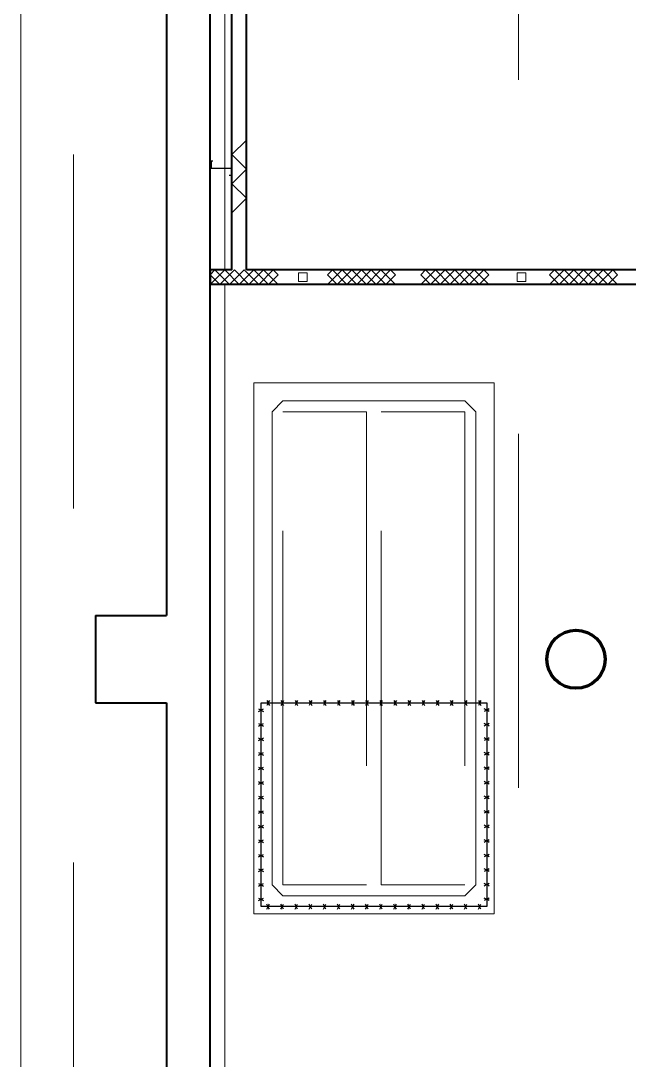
# Model space of a CAD drawing. Header units: metres. Extents: x 1807 to 3745, y 842 to 1968.
# Drawn here: x 3364.38 to 3372.73, y 1230.49 to 1244.78 of the extents above; entities that cross this region are included whole.
import ezdxf

# ---------------------------------------------------------------- set-up
doc = ezdxf.new("R2010")
doc.units = ezdxf.units.M
doc.header["$MEASUREMENT"] = 0
doc.linetypes.add('DGN2', pattern=[9.732586, 4.866293, -4.866293])
doc.layers.add('Level 1', color=7, linetype='Continuous', lineweight=0)

msp = doc.modelspace()

# ---------------------------------------------------------------- linework, layer by layer
at = {"layer": 'Level 1', "color": 7, "linetype": 'Continuous', "lineweight": 40}
for p, q in [((3366.975, 1188.975), (3366.975, 1307.8)), ((3367.275, 1241.35), (3367.275, 1247.85)), ((3367.475, 1241.35), (3367.475, 1247.85)), ((3366.375, 1247.4), (3366.375, 1236.6)), ((3366.975, 1241.35), (3366.975, 1241.15)), ((3367.275, 1241.35), (3366.975, 1241.35)), ((3377.9, 1241.35), (3367.475, 1241.35)), ((3377.9, 1241.15), (3366.975, 1241.15)), ((3365.4, 1236.6), (3366.375, 1236.6)), ((3365.4, 1236.6), (3365.4, 1235.4)), ((3365.4, 1235.4), (3366.375, 1235.4)), ((3366.375, 1235.4), (3366.375, 1225))]:
    msp.add_line(p, q, dxfattribs=at)
at = {"layer": 'Level 1', "color": 7, "linetype": 'DGN2', "lineweight": 13}
msp.add_line((3365.1, 1082.35), (3365.1, 1307.259), dxfattribs=at)
at = {"layer": 'Level 1', "color": 7, "linetype": 'Continuous', "lineweight": 13}
for p, q in [((3364.375, 1186.375), (3364.375, 1306.761)), ((3368.31, 1241.31), (3368.19, 1241.31)), ((3368.19, 1241.31), (3368.19, 1241.19)), ((3368.31, 1241.19), (3368.31, 1241.31)), ((3371.31, 1241.31), (3371.19, 1241.31)), ((3371.19, 1241.31), (3371.19, 1241.19)), ((3371.31, 1241.19), (3371.31, 1241.31)), ((3368.19, 1241.19), (3368.31, 1241.19)), ((3371.19, 1241.19), (3371.31, 1241.19)), ((3367.575, 1239.8), (3370.875, 1239.8)), ((3367.575, 1232.5), (3367.575, 1239.8)), ((3370.875, 1239.8), (3370.875, 1232.5)), ((3367.825, 1239.4), (3367.975, 1239.55)), ((3367.975, 1239.55), (3370.475, 1239.55)), ((3370.475, 1239.55), (3370.625, 1239.4)), ((3367.825, 1232.9), (3367.825, 1239.4)), ((3370.625, 1239.4), (3370.625, 1232.9)), ((3367.975, 1232.75), (3367.825, 1232.9)), ((3370.625, 1232.9), (3370.475, 1232.75)), ((3370.475, 1232.75), (3367.975, 1232.75)), ((3370.875, 1232.5), (3367.575, 1232.5))]:
    msp.add_line(p, q, dxfattribs=at)
at = {"layer": 'Level 1', "color": 7, "linetype": 'DGN2', "lineweight": 0}
for p, q in [((3371.21, 1078.51), (3371.21, 1301.234)), ((3367.975, 1239.4), (3369.125, 1239.4)), ((3367.975, 1232.9), (3367.975, 1239.4)), ((3369.125, 1239.4), (3369.125, 1232.9)), ((3369.325, 1239.4), (3370.475, 1239.4)), ((3369.325, 1232.9), (3369.325, 1239.4)), ((3370.475, 1239.4), (3370.475, 1232.9)), ((3369.125, 1232.9), (3367.975, 1232.9)), ((3370.475, 1232.9), (3369.325, 1232.9))]:
    msp.add_line(p, q, dxfattribs=at)
at = {"layer": 'Level 1', "color": 7, "linetype": 'Continuous', "lineweight": 0}
for p, q in [((3367.175, 1241.35), (3367.175, 1247.85)), ((3367.475, 1243.135), (3367.275, 1242.935)), ((3367.275, 1242.935), (3367.475, 1242.735)), ((3367.475, 1242.735), (3367.275, 1242.535)), ((3367.275, 1242.535), (3367.475, 1242.335)), ((3367.475, 1242.335), (3367.275, 1242.135)), ((3366.975, 1241.15), (3367.175, 1241.35)), ((3367.042, 1241.35), (3366.975, 1241.283)), ((3366.975, 1241.283), (3367.108, 1241.15)), ((3367.242, 1241.15), (3367.042, 1241.35)), ((3367.108, 1241.15), (3367.308, 1241.35)), ((3367.175, 1241.35), (3367.375, 1241.15)), ((3367.442, 1241.35), (3367.242, 1241.15)), ((3367.308, 1241.35), (3367.508, 1241.15)), ((3367.375, 1241.15), (3367.575, 1241.35)), ((3367.642, 1241.15), (3367.442, 1241.35)), ((3367.508, 1241.15), (3367.708, 1241.35)), ((3367.575, 1241.35), (3367.775, 1241.15)), ((3367.842, 1241.35), (3367.642, 1241.15)), ((3367.708, 1241.35), (3367.908, 1241.15)), ((3367.775, 1241.15), (3367.908, 1241.283)), ((3367.908, 1241.283), (3367.842, 1241.35)), ((3368.588, 1241.15), (3368.788, 1241.35)), ((3368.654, 1241.35), (3368.588, 1241.283)), ((3368.588, 1241.283), (3368.721, 1241.15)), ((3368.854, 1241.15), (3368.654, 1241.35)), ((3368.721, 1241.15), (3368.921, 1241.35)), ((3368.788, 1241.35), (3368.988, 1241.15)), ((3369.054, 1241.35), (3368.854, 1241.15)), ((3368.921, 1241.35), (3369.121, 1241.15)), ((3368.988, 1241.15), (3369.188, 1241.35)), ((3369.254, 1241.15), (3369.054, 1241.35)), ((3369.121, 1241.15), (3369.321, 1241.35)), ((3369.188, 1241.35), (3369.388, 1241.15)), ((3369.454, 1241.35), (3369.254, 1241.15)), ((3369.321, 1241.35), (3369.521, 1241.15)), ((3369.388, 1241.15), (3369.521, 1241.283)), ((3369.521, 1241.283), (3369.454, 1241.35)), ((3369.869, 1241.15), (3370.069, 1241.35)), ((3369.935, 1241.35), (3369.869, 1241.283)), ((3369.869, 1241.283), (3370.002, 1241.15)), ((3370.135, 1241.15), (3369.935, 1241.35)), ((3370.002, 1241.15), (3370.202, 1241.35)), ((3370.069, 1241.35), (3370.269, 1241.15)), ((3370.335, 1241.35), (3370.135, 1241.15)), ((3370.202, 1241.35), (3370.402, 1241.15)), ((3370.269, 1241.15), (3370.469, 1241.35)), ((3370.535, 1241.15), (3370.335, 1241.35)), ((3370.402, 1241.15), (3370.602, 1241.35)), ((3370.469, 1241.35), (3370.669, 1241.15)), ((3370.735, 1241.35), (3370.535, 1241.15)), ((3370.602, 1241.35), (3370.802, 1241.15)), ((3370.669, 1241.15), (3370.802, 1241.283)), ((3370.802, 1241.283), (3370.735, 1241.35)), ((3371.637, 1241.15), (3371.837, 1241.35)), ((3371.704, 1241.35), (3371.637, 1241.283)), ((3371.637, 1241.283), (3371.771, 1241.15)), ((3371.904, 1241.15), (3371.704, 1241.35)), ((3371.771, 1241.15), (3371.971, 1241.35)), ((3371.837, 1241.35), (3372.037, 1241.15)), ((3372.104, 1241.35), (3371.904, 1241.15)), ((3371.971, 1241.35), (3372.171, 1241.15)), ((3372.037, 1241.15), (3372.237, 1241.35)), ((3372.304, 1241.15), (3372.104, 1241.35)), ((3372.171, 1241.15), (3372.371, 1241.35)), ((3372.237, 1241.35), (3372.437, 1241.15)), ((3372.504, 1241.35), (3372.304, 1241.15)), ((3372.371, 1241.35), (3372.571, 1241.15)), ((3372.437, 1241.15), (3372.571, 1241.283)), ((3372.571, 1241.283), (3372.504, 1241.35)), ((3367.175, 1212.1), (3367.175, 1241.15))]:
    msp.add_line(p, q, dxfattribs=at)
at = {"layer": 'Level 1', "color": 7, "linetype": 'Continuous', "lineweight": 30}
for p, q in [((3366.988, 1242.85), (3367.012, 1242.85)), ((3366.988, 1242.85), (3366.988, 1242.75)), ((3366.988, 1242.75), (3367.262, 1242.75)), ((3367.262, 1242.65), (3367.238, 1242.65)), ((3367.262, 1242.75), (3367.262, 1242.65)), ((3367.675, 1235.4), (3370.775, 1235.4)), ((3367.675, 1232.6), (3367.675, 1235.4)), ((3367.755, 1235.434), (3367.769, 1235.408)), ((3367.769, 1235.392), (3367.755, 1235.366)), ((3367.769, 1235.408), (3367.769, 1235.392)), ((3367.789, 1235.434), (3367.774, 1235.408)), ((3367.774, 1235.408), (3367.774, 1235.392)), ((3367.774, 1235.392), (3367.789, 1235.366)), ((3367.948, 1235.434), (3367.963, 1235.408)), ((3367.963, 1235.392), (3367.948, 1235.366)), ((3367.963, 1235.408), (3367.963, 1235.392)), ((3367.983, 1235.434), (3367.968, 1235.408)), ((3367.968, 1235.408), (3367.968, 1235.392)), ((3367.968, 1235.392), (3367.983, 1235.366)), ((3368.142, 1235.434), (3368.157, 1235.408)), ((3368.157, 1235.392), (3368.142, 1235.366)), ((3368.157, 1235.408), (3368.157, 1235.392)), ((3368.177, 1235.434), (3368.162, 1235.408)), ((3368.162, 1235.408), (3368.162, 1235.392)), ((3368.162, 1235.392), (3368.177, 1235.366)), ((3368.336, 1235.434), (3368.351, 1235.408)), ((3368.351, 1235.392), (3368.336, 1235.366)), ((3368.351, 1235.408), (3368.351, 1235.392)), ((3368.37, 1235.434), (3368.356, 1235.408)), ((3368.356, 1235.408), (3368.356, 1235.392)), ((3368.356, 1235.392), (3368.37, 1235.366)), ((3368.53, 1235.434), (3368.544, 1235.408)), ((3368.544, 1235.392), (3368.53, 1235.366)), ((3368.544, 1235.408), (3368.544, 1235.392)), ((3368.564, 1235.434), (3368.549, 1235.408)), ((3368.549, 1235.408), (3368.549, 1235.392)), ((3368.549, 1235.392), (3368.564, 1235.366)), ((3368.723, 1235.434), (3368.738, 1235.408)), ((3368.738, 1235.392), (3368.723, 1235.366)), ((3368.738, 1235.408), (3368.738, 1235.392)), ((3368.758, 1235.434), (3368.743, 1235.408)), ((3368.743, 1235.408), (3368.743, 1235.392)), ((3368.743, 1235.392), (3368.758, 1235.366)), ((3368.917, 1235.434), (3368.932, 1235.408)), ((3368.932, 1235.392), (3368.917, 1235.366)), ((3368.932, 1235.408), (3368.932, 1235.392)), ((3368.952, 1235.434), (3368.937, 1235.408)), ((3368.937, 1235.408), (3368.937, 1235.392)), ((3368.937, 1235.392), (3368.952, 1235.366)), ((3369.111, 1235.434), (3369.126, 1235.408)), ((3369.126, 1235.392), (3369.111, 1235.366)), ((3369.126, 1235.408), (3369.126, 1235.392)), ((3369.145, 1235.434), (3369.131, 1235.408)), ((3369.131, 1235.408), (3369.131, 1235.392)), ((3369.131, 1235.392), (3369.145, 1235.366)), ((3369.305, 1235.434), (3369.319, 1235.408)), ((3369.319, 1235.392), (3369.305, 1235.366)), ((3369.319, 1235.408), (3369.319, 1235.392)), ((3369.339, 1235.434), (3369.324, 1235.408)), ((3369.324, 1235.408), (3369.324, 1235.392)), ((3369.324, 1235.392), (3369.339, 1235.366)), ((3369.498, 1235.434), (3369.513, 1235.408)), ((3369.513, 1235.392), (3369.498, 1235.366)), ((3369.513, 1235.408), (3369.513, 1235.392)), ((3369.533, 1235.434), (3369.518, 1235.408)), ((3369.518, 1235.408), (3369.518, 1235.392)), ((3369.518, 1235.392), (3369.533, 1235.366)), ((3369.692, 1235.434), (3369.707, 1235.408)), ((3369.707, 1235.392), (3369.692, 1235.366)), ((3369.707, 1235.408), (3369.707, 1235.392)), ((3369.727, 1235.434), (3369.712, 1235.408)), ((3369.712, 1235.408), (3369.712, 1235.392)), ((3369.712, 1235.392), (3369.727, 1235.366)), ((3369.886, 1235.434), (3369.901, 1235.408)), ((3369.901, 1235.392), (3369.886, 1235.366)), ((3369.901, 1235.408), (3369.901, 1235.392)), ((3369.92, 1235.434), (3369.906, 1235.408)), ((3369.906, 1235.408), (3369.906, 1235.392)), ((3369.906, 1235.392), (3369.92, 1235.366)), ((3370.08, 1235.434), (3370.094, 1235.408)), ((3370.094, 1235.392), (3370.08, 1235.366)), ((3370.094, 1235.408), (3370.094, 1235.392)), ((3370.114, 1235.434), (3370.099, 1235.408)), ((3370.099, 1235.408), (3370.099, 1235.392)), ((3370.099, 1235.392), (3370.114, 1235.366)), ((3370.273, 1235.434), (3370.288, 1235.408)), ((3370.288, 1235.392), (3370.273, 1235.366)), ((3370.288, 1235.408), (3370.288, 1235.392)), ((3370.308, 1235.434), (3370.293, 1235.408)), ((3370.293, 1235.408), (3370.293, 1235.392)), ((3370.293, 1235.392), (3370.308, 1235.366)), ((3370.467, 1235.434), (3370.482, 1235.408)), ((3370.482, 1235.392), (3370.467, 1235.366)), ((3370.482, 1235.408), (3370.482, 1235.392)), ((3370.502, 1235.434), (3370.487, 1235.408)), ((3370.487, 1235.408), (3370.487, 1235.392)), ((3370.487, 1235.392), (3370.502, 1235.366)), ((3370.661, 1235.434), (3370.676, 1235.408)), ((3370.676, 1235.392), (3370.661, 1235.366)), ((3370.676, 1235.408), (3370.676, 1235.392)), ((3370.695, 1235.434), (3370.681, 1235.408)), ((3370.681, 1235.408), (3370.681, 1235.392)), ((3370.681, 1235.392), (3370.695, 1235.366)), ((3370.775, 1235.4), (3370.775, 1232.6)), ((3367.641, 1235.318), (3367.667, 1235.303)), ((3367.641, 1235.282), (3367.667, 1235.297)), ((3367.667, 1235.303), (3367.683, 1235.303)), ((3367.667, 1235.297), (3367.683, 1235.297)), ((3367.683, 1235.303), (3367.709, 1235.318)), ((3367.683, 1235.297), (3367.709, 1235.282)), ((3370.767, 1235.303), (3370.741, 1235.318)), ((3370.767, 1235.297), (3370.741, 1235.282)), ((3370.783, 1235.303), (3370.767, 1235.303)), ((3370.783, 1235.297), (3370.767, 1235.297)), ((3370.809, 1235.318), (3370.783, 1235.303)), ((3370.809, 1235.282), (3370.783, 1235.297)), ((3367.641, 1235.118), (3367.667, 1235.103)), ((3367.641, 1235.082), (3367.667, 1235.097)), ((3367.667, 1235.103), (3367.683, 1235.103)), ((3367.667, 1235.097), (3367.683, 1235.097)), ((3367.683, 1235.103), (3367.709, 1235.118)), ((3367.683, 1235.097), (3367.709, 1235.082)), ((3370.767, 1235.103), (3370.741, 1235.118)), ((3370.767, 1235.097), (3370.741, 1235.082)), ((3370.783, 1235.103), (3370.767, 1235.103)), ((3370.783, 1235.097), (3370.767, 1235.097)), ((3370.809, 1235.118), (3370.783, 1235.103)), ((3370.809, 1235.082), (3370.783, 1235.097)), ((3367.641, 1234.918), (3367.667, 1234.903)), ((3367.641, 1234.882), (3367.667, 1234.897)), ((3367.667, 1234.903), (3367.683, 1234.903)), ((3367.667, 1234.897), (3367.683, 1234.897)), ((3367.683, 1234.903), (3367.709, 1234.918)), ((3367.683, 1234.897), (3367.709, 1234.882)), ((3370.767, 1234.903), (3370.741, 1234.918)), ((3370.767, 1234.897), (3370.741, 1234.882)), ((3370.783, 1234.903), (3370.767, 1234.903)), ((3370.783, 1234.897), (3370.767, 1234.897)), ((3370.809, 1234.918), (3370.783, 1234.903)), ((3370.809, 1234.882), (3370.783, 1234.897)), ((3367.641, 1234.718), (3367.667, 1234.703)), ((3367.641, 1234.682), (3367.667, 1234.697)), ((3367.667, 1234.703), (3367.683, 1234.703)), ((3367.667, 1234.697), (3367.683, 1234.697)), ((3367.683, 1234.703), (3367.709, 1234.718)), ((3367.683, 1234.697), (3367.709, 1234.682)), ((3370.767, 1234.703), (3370.741, 1234.718)), ((3370.767, 1234.697), (3370.741, 1234.682)), ((3370.783, 1234.703), (3370.767, 1234.703)), ((3370.783, 1234.697), (3370.767, 1234.697)), ((3370.809, 1234.718), (3370.783, 1234.703)), ((3370.809, 1234.682), (3370.783, 1234.697)), ((3367.641, 1234.518), (3367.667, 1234.503)), ((3367.641, 1234.482), (3367.667, 1234.497)), ((3367.667, 1234.503), (3367.683, 1234.503)), ((3367.667, 1234.497), (3367.683, 1234.497)), ((3367.683, 1234.503), (3367.709, 1234.518)), ((3367.683, 1234.497), (3367.709, 1234.482)), ((3370.767, 1234.503), (3370.741, 1234.518)), ((3370.767, 1234.497), (3370.741, 1234.482)), ((3370.783, 1234.503), (3370.767, 1234.503)), ((3370.783, 1234.497), (3370.767, 1234.497)), ((3370.809, 1234.518), (3370.783, 1234.503)), ((3370.809, 1234.482), (3370.783, 1234.497)), ((3367.641, 1234.318), (3367.667, 1234.303)), ((3367.641, 1234.282), (3367.667, 1234.297)), ((3367.667, 1234.303), (3367.683, 1234.303)), ((3367.667, 1234.297), (3367.683, 1234.297)), ((3367.683, 1234.303), (3367.709, 1234.318)), ((3367.683, 1234.297), (3367.709, 1234.282)), ((3370.767, 1234.303), (3370.741, 1234.318)), ((3370.767, 1234.297), (3370.741, 1234.282)), ((3370.783, 1234.303), (3370.767, 1234.303)), ((3370.783, 1234.297), (3370.767, 1234.297)), ((3370.809, 1234.318), (3370.783, 1234.303)), ((3370.809, 1234.282), (3370.783, 1234.297)), ((3367.641, 1234.118), (3367.667, 1234.103)), ((3367.641, 1234.082), (3367.667, 1234.097)), ((3367.667, 1234.103), (3367.683, 1234.103)), ((3367.667, 1234.097), (3367.683, 1234.097)), ((3367.683, 1234.103), (3367.709, 1234.118)), ((3367.683, 1234.097), (3367.709, 1234.082)), ((3370.767, 1234.103), (3370.741, 1234.118)), ((3370.767, 1234.097), (3370.741, 1234.082)), ((3370.783, 1234.103), (3370.767, 1234.103)), ((3370.783, 1234.097), (3370.767, 1234.097)), ((3370.809, 1234.118), (3370.783, 1234.103)), ((3370.809, 1234.082), (3370.783, 1234.097)), ((3367.641, 1233.918), (3367.667, 1233.903)), ((3367.641, 1233.882), (3367.667, 1233.897)), ((3367.667, 1233.903), (3367.683, 1233.903)), ((3367.667, 1233.897), (3367.683, 1233.897)), ((3367.683, 1233.903), (3367.709, 1233.918)), ((3367.683, 1233.897), (3367.709, 1233.882)), ((3370.767, 1233.903), (3370.741, 1233.918)), ((3370.767, 1233.897), (3370.741, 1233.882)), ((3370.783, 1233.903), (3370.767, 1233.903)), ((3370.783, 1233.897), (3370.767, 1233.897)), ((3370.809, 1233.918), (3370.783, 1233.903)), ((3370.809, 1233.882), (3370.783, 1233.897)), ((3367.641, 1233.718), (3367.667, 1233.703)), ((3367.641, 1233.682), (3367.667, 1233.697)), ((3367.667, 1233.703), (3367.683, 1233.703)), ((3367.667, 1233.697), (3367.683, 1233.697)), ((3367.683, 1233.703), (3367.709, 1233.718)), ((3367.683, 1233.697), (3367.709, 1233.682)), ((3370.767, 1233.703), (3370.741, 1233.718)), ((3370.767, 1233.697), (3370.741, 1233.682)), ((3370.783, 1233.703), (3370.767, 1233.703)), ((3370.783, 1233.697), (3370.767, 1233.697)), ((3370.809, 1233.718), (3370.783, 1233.703)), ((3370.809, 1233.682), (3370.783, 1233.697)), ((3367.641, 1233.518), (3367.667, 1233.503)), ((3367.641, 1233.482), (3367.667, 1233.497)), ((3367.667, 1233.503), (3367.683, 1233.503)), ((3367.667, 1233.497), (3367.683, 1233.497)), ((3367.683, 1233.503), (3367.709, 1233.518)), ((3367.683, 1233.497), (3367.709, 1233.482)), ((3370.767, 1233.503), (3370.741, 1233.518)), ((3370.767, 1233.497), (3370.741, 1233.482)), ((3370.783, 1233.503), (3370.767, 1233.503)), ((3370.783, 1233.497), (3370.767, 1233.497)), ((3370.809, 1233.518), (3370.783, 1233.503)), ((3370.809, 1233.482), (3370.783, 1233.497)), ((3367.641, 1233.318), (3367.667, 1233.303)), ((3367.641, 1233.282), (3367.667, 1233.297)), ((3367.667, 1233.303), (3367.683, 1233.303)), ((3367.667, 1233.297), (3367.683, 1233.297)), ((3367.683, 1233.303), (3367.709, 1233.318)), ((3367.683, 1233.297), (3367.709, 1233.282)), ((3370.767, 1233.303), (3370.741, 1233.318)), ((3370.767, 1233.297), (3370.741, 1233.282)), ((3370.783, 1233.303), (3370.767, 1233.303)), ((3370.783, 1233.297), (3370.767, 1233.297)), ((3370.809, 1233.318), (3370.783, 1233.303)), ((3370.809, 1233.282), (3370.783, 1233.297)), ((3367.641, 1233.118), (3367.667, 1233.103)), ((3367.641, 1233.082), (3367.667, 1233.097)), ((3367.667, 1233.103), (3367.683, 1233.103)), ((3367.667, 1233.097), (3367.683, 1233.097)), ((3367.683, 1233.103), (3367.709, 1233.118)), ((3367.683, 1233.097), (3367.709, 1233.082)), ((3370.767, 1233.103), (3370.741, 1233.118)), ((3370.767, 1233.097), (3370.741, 1233.082)), ((3370.783, 1233.103), (3370.767, 1233.103)), ((3370.783, 1233.097), (3370.767, 1233.097)), ((3370.809, 1233.118), (3370.783, 1233.103)), ((3370.809, 1233.082), (3370.783, 1233.097)), ((3367.641, 1232.918), (3367.667, 1232.903)), ((3367.641, 1232.882), (3367.667, 1232.897)), ((3367.667, 1232.903), (3367.683, 1232.903)), ((3367.667, 1232.897), (3367.683, 1232.897)), ((3367.683, 1232.903), (3367.709, 1232.918)), ((3367.683, 1232.897), (3367.709, 1232.882)), ((3370.767, 1232.903), (3370.741, 1232.918)), ((3370.767, 1232.897), (3370.741, 1232.882)), ((3370.783, 1232.903), (3370.767, 1232.903)), ((3370.783, 1232.897), (3370.767, 1232.897)), ((3370.809, 1232.918), (3370.783, 1232.903)), ((3370.809, 1232.882), (3370.783, 1232.897)), ((3367.641, 1232.718), (3367.667, 1232.703)), ((3367.641, 1232.682), (3367.667, 1232.697)), ((3367.667, 1232.703), (3367.683, 1232.703)), ((3367.667, 1232.697), (3367.683, 1232.697)), ((3367.683, 1232.703), (3367.709, 1232.718)), ((3367.683, 1232.697), (3367.709, 1232.682)), ((3370.767, 1232.703), (3370.741, 1232.718)), ((3370.767, 1232.697), (3370.741, 1232.682)), ((3370.783, 1232.703), (3370.767, 1232.703)), ((3370.783, 1232.697), (3370.767, 1232.697)), ((3370.809, 1232.718), (3370.783, 1232.703)), ((3370.809, 1232.682), (3370.783, 1232.697)), ((3370.775, 1232.6), (3367.675, 1232.6)), ((3367.769, 1232.608), (3367.755, 1232.634)), ((3367.755, 1232.566), (3367.769, 1232.592)), ((3367.769, 1232.592), (3367.769, 1232.608)), ((3367.774, 1232.608), (3367.789, 1232.634)), ((3367.774, 1232.592), (3367.774, 1232.608)), ((3367.789, 1232.566), (3367.774, 1232.592)), ((3367.963, 1232.608), (3367.948, 1232.634)), ((3367.948, 1232.566), (3367.963, 1232.592)), ((3367.963, 1232.592), (3367.963, 1232.608)), ((3367.968, 1232.608), (3367.983, 1232.634)), ((3367.968, 1232.592), (3367.968, 1232.608)), ((3367.983, 1232.566), (3367.968, 1232.592)), ((3368.157, 1232.608), (3368.142, 1232.634)), ((3368.142, 1232.566), (3368.157, 1232.592)), ((3368.157, 1232.592), (3368.157, 1232.608)), ((3368.162, 1232.608), (3368.177, 1232.634)), ((3368.162, 1232.592), (3368.162, 1232.608)), ((3368.177, 1232.566), (3368.162, 1232.592)), ((3368.351, 1232.608), (3368.336, 1232.634)), ((3368.336, 1232.566), (3368.351, 1232.592)), ((3368.351, 1232.592), (3368.351, 1232.608)), ((3368.356, 1232.608), (3368.37, 1232.634)), ((3368.356, 1232.592), (3368.356, 1232.608)), ((3368.37, 1232.566), (3368.356, 1232.592)), ((3368.544, 1232.608), (3368.53, 1232.634)), ((3368.53, 1232.566), (3368.544, 1232.592)), ((3368.544, 1232.592), (3368.544, 1232.608)), ((3368.549, 1232.608), (3368.564, 1232.634)), ((3368.549, 1232.592), (3368.549, 1232.608)), ((3368.564, 1232.566), (3368.549, 1232.592)), ((3368.738, 1232.608), (3368.723, 1232.634)), ((3368.723, 1232.566), (3368.738, 1232.592)), ((3368.738, 1232.592), (3368.738, 1232.608)), ((3368.743, 1232.608), (3368.758, 1232.634)), ((3368.743, 1232.592), (3368.743, 1232.608)), ((3368.758, 1232.566), (3368.743, 1232.592)), ((3368.932, 1232.608), (3368.917, 1232.634)), ((3368.917, 1232.566), (3368.932, 1232.592)), ((3368.932, 1232.592), (3368.932, 1232.608)), ((3368.937, 1232.608), (3368.952, 1232.634)), ((3368.937, 1232.592), (3368.937, 1232.608)), ((3368.952, 1232.566), (3368.937, 1232.592)), ((3369.126, 1232.608), (3369.111, 1232.634)), ((3369.111, 1232.566), (3369.126, 1232.592)), ((3369.126, 1232.592), (3369.126, 1232.608)), ((3369.131, 1232.608), (3369.145, 1232.634)), ((3369.131, 1232.592), (3369.131, 1232.608)), ((3369.145, 1232.566), (3369.131, 1232.592)), ((3369.319, 1232.608), (3369.305, 1232.634)), ((3369.305, 1232.566), (3369.319, 1232.592)), ((3369.319, 1232.592), (3369.319, 1232.608)), ((3369.324, 1232.608), (3369.339, 1232.634)), ((3369.324, 1232.592), (3369.324, 1232.608)), ((3369.339, 1232.566), (3369.324, 1232.592)), ((3369.513, 1232.608), (3369.498, 1232.634)), ((3369.498, 1232.566), (3369.513, 1232.592)), ((3369.513, 1232.592), (3369.513, 1232.608)), ((3369.518, 1232.608), (3369.533, 1232.634)), ((3369.518, 1232.592), (3369.518, 1232.608)), ((3369.533, 1232.566), (3369.518, 1232.592)), ((3369.707, 1232.608), (3369.692, 1232.634)), ((3369.692, 1232.566), (3369.707, 1232.592)), ((3369.707, 1232.592), (3369.707, 1232.608)), ((3369.712, 1232.608), (3369.727, 1232.634)), ((3369.712, 1232.592), (3369.712, 1232.608)), ((3369.727, 1232.566), (3369.712, 1232.592)), ((3369.901, 1232.608), (3369.886, 1232.634)), ((3369.886, 1232.566), (3369.901, 1232.592)), ((3369.901, 1232.592), (3369.901, 1232.608)), ((3369.906, 1232.608), (3369.92, 1232.634)), ((3369.906, 1232.592), (3369.906, 1232.608)), ((3369.92, 1232.566), (3369.906, 1232.592)), ((3370.094, 1232.608), (3370.08, 1232.634)), ((3370.08, 1232.566), (3370.094, 1232.592)), ((3370.094, 1232.592), (3370.094, 1232.608)), ((3370.099, 1232.608), (3370.114, 1232.634)), ((3370.099, 1232.592), (3370.099, 1232.608)), ((3370.114, 1232.566), (3370.099, 1232.592)), ((3370.288, 1232.608), (3370.273, 1232.634)), ((3370.273, 1232.566), (3370.288, 1232.592)), ((3370.288, 1232.592), (3370.288, 1232.608)), ((3370.293, 1232.608), (3370.308, 1232.634)), ((3370.293, 1232.592), (3370.293, 1232.608)), ((3370.308, 1232.566), (3370.293, 1232.592)), ((3370.482, 1232.608), (3370.467, 1232.634)), ((3370.467, 1232.566), (3370.482, 1232.592)), ((3370.482, 1232.592), (3370.482, 1232.608)), ((3370.487, 1232.608), (3370.502, 1232.634)), ((3370.487, 1232.592), (3370.487, 1232.608)), ((3370.502, 1232.566), (3370.487, 1232.592)), ((3370.676, 1232.608), (3370.661, 1232.634)), ((3370.661, 1232.566), (3370.676, 1232.592)), ((3370.676, 1232.592), (3370.676, 1232.608)), ((3370.681, 1232.608), (3370.695, 1232.634)), ((3370.681, 1232.592), (3370.681, 1232.608)), ((3370.695, 1232.566), (3370.681, 1232.592))]:
    msp.add_line(p, q, dxfattribs=at)
at = {"layer": 'Level 1', "color": 7, "linetype": 'Continuous', "lineweight": 70}
msp.add_circle((3372, 1236), 0.4, dxfattribs=at)

doc.saveas('drawing.dxf')
